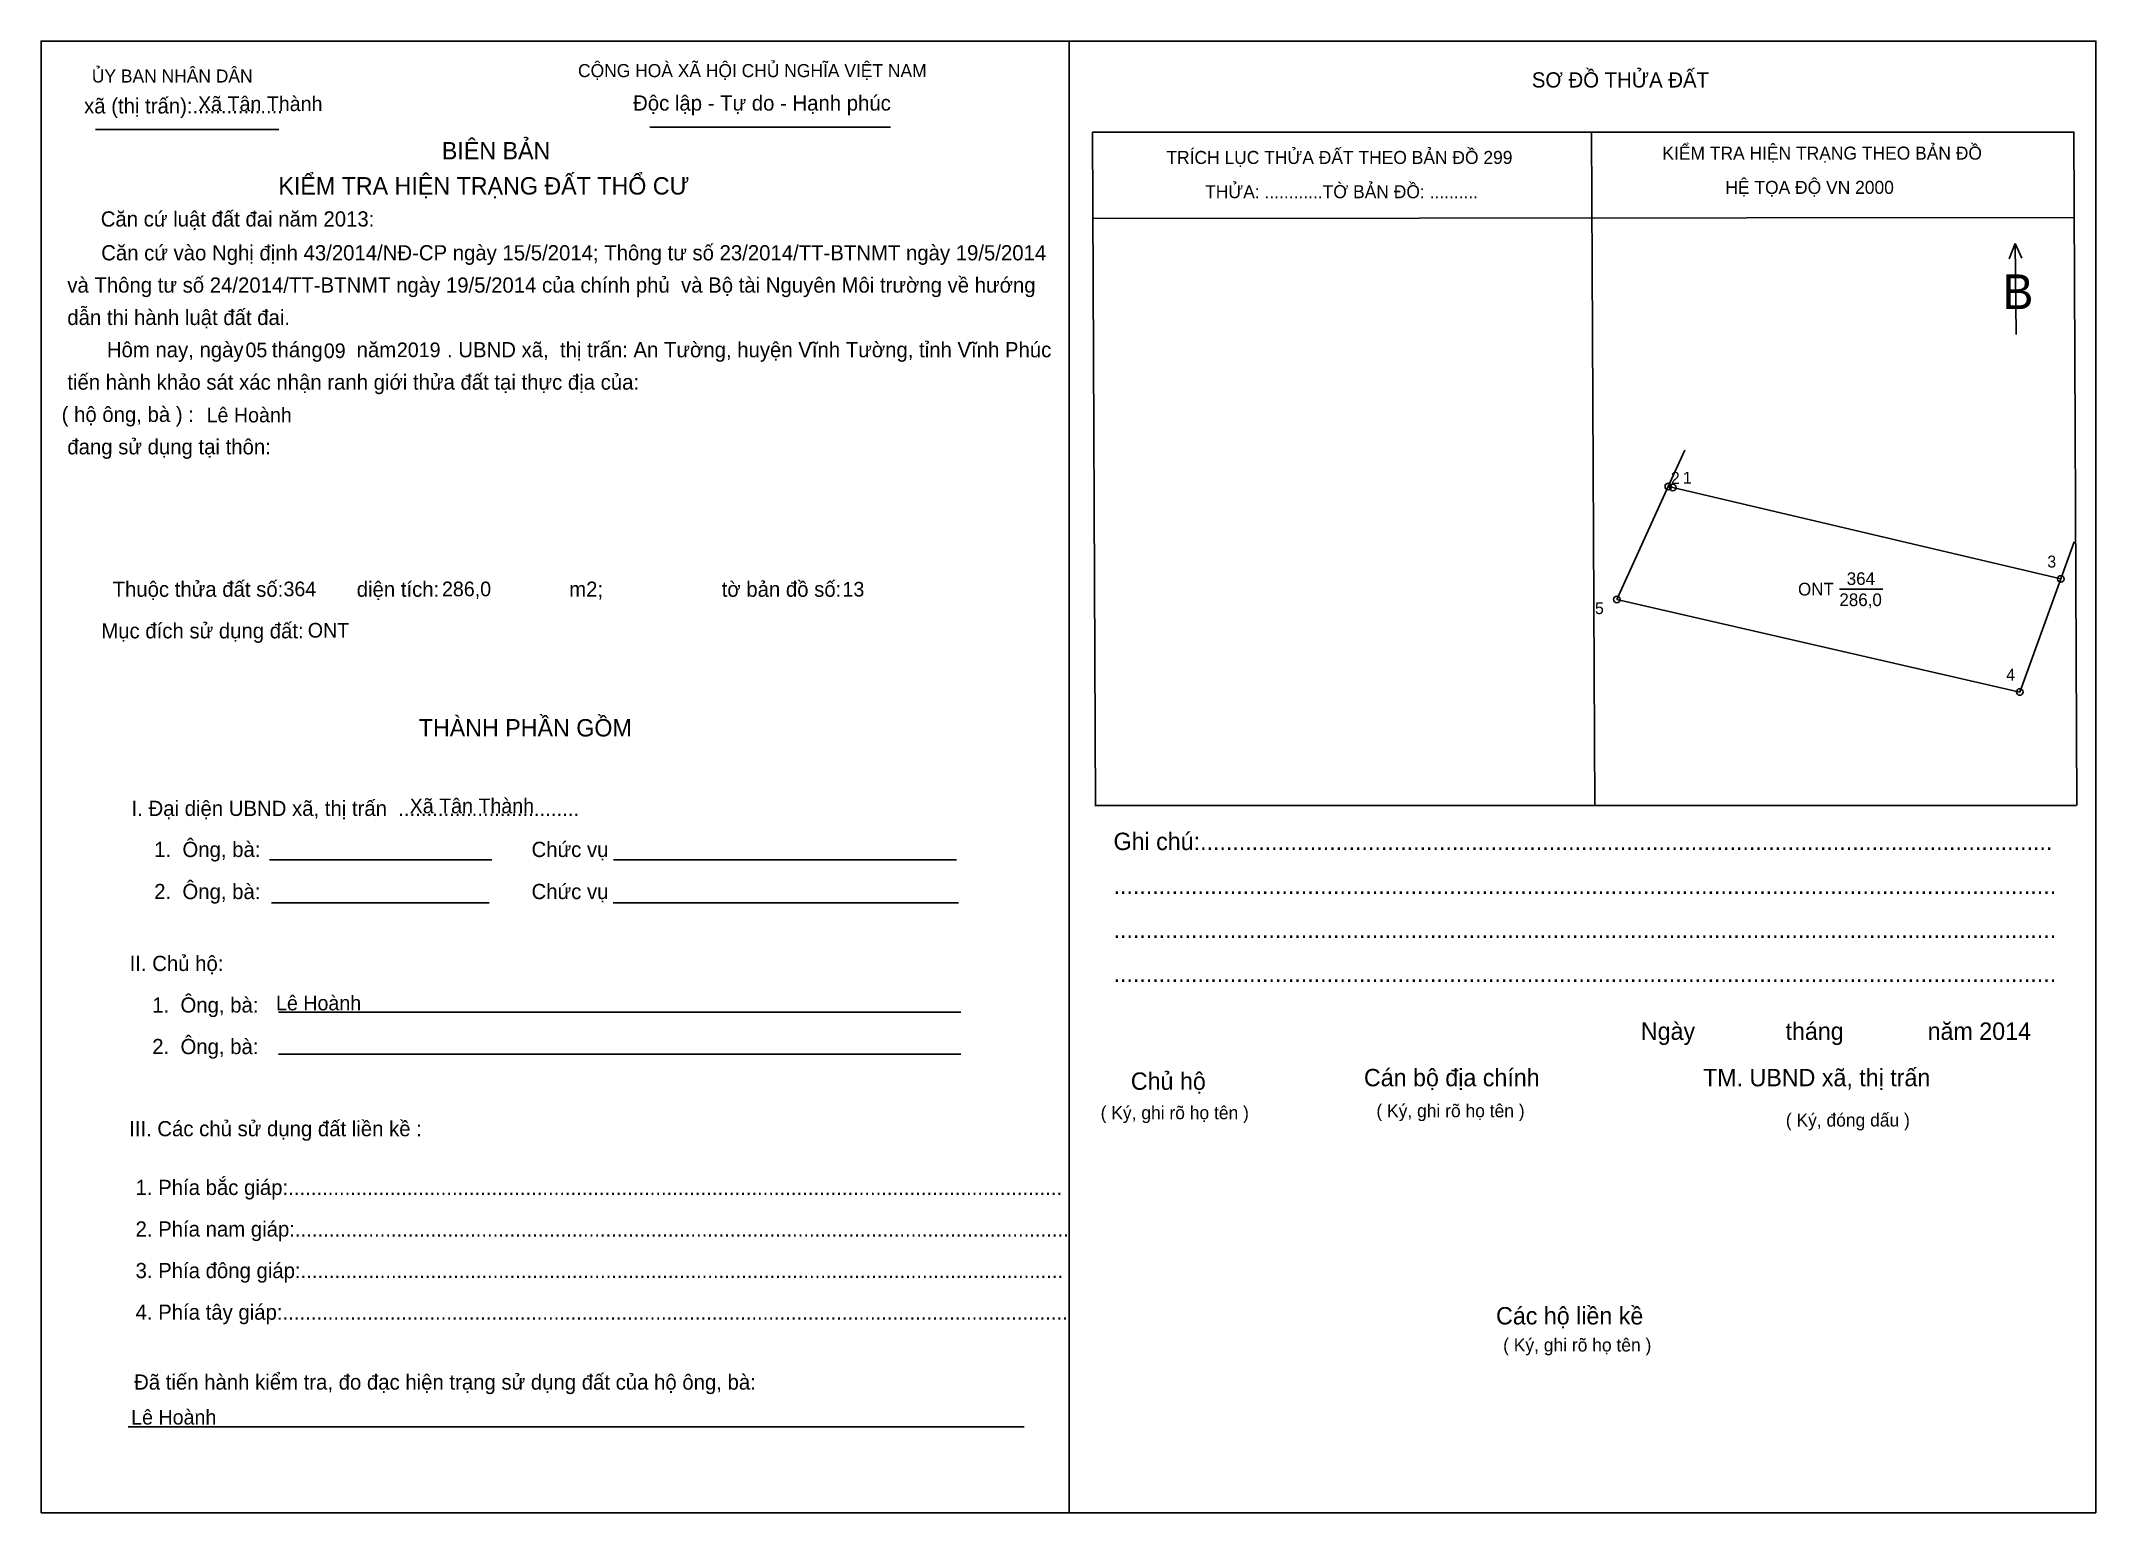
# Model space of a CAD drawing. Extents: x 540547 to 540704, y 1835194 to 1835307.
import ezdxf

# ---------------------------------------------------------------- set-up
doc = ezdxf.new("R2010")
doc.units = 0
for name, color, linetype in [('bbhtNoiDung', 7, 'Continuous'), ('bbhtTemplate', 7, 'Continuous'), ('CanhThua', 7, 'Continuous'), ('MocDinhThua', 7, 'Continuous'), ('NhanDiaChinhThua', 7, 'Continuous'), ('RauThua', 7, 'Continuous'), ('SoHieuDinhThua', 7, 'Continuous')]:
    doc.layers.add(name, color=color, linetype=linetype)

msp = doc.modelspace()

# ---------------------------------------------------------------- linework, layer by layer
at = {"layer": 'bbhtTemplate'}
for p, q in [((540551.48, 1835299.81), (540565.47, 1835299.81)), ((540593.74, 1835300), (540612.08, 1835300)), ((540665.53, 1835299.62), (540665.79, 1835248.27)), ((540627.49, 1835293.02), (540702.3, 1835293.1)), ((540697.82, 1835291.12), (540697.37, 1835289.96)), ((540697.82, 1835291.12), (540698.34, 1835290)), ((540697.82, 1835291.12), (540697.9, 1835284.18)), ((540564.76, 1835244.13), (540581.69, 1835244.13)), ((540590.98, 1835244.13), (540617.12, 1835244.13)), ((540564.91, 1835240.85), (540581.5, 1835240.85)), ((540590.94, 1835240.85), (540617.27, 1835240.85)), ((540565.43, 1835232.53), (540617.45, 1835232.53)), ((540565.43, 1835229.32), (540617.45, 1835229.32)), ((540553.98, 1835200.91), (540622.27, 1835200.91))]:
    msp.add_line(p, q, dxfattribs=at)
for points in [[(540547.34, 1835194.34), (540547.34, 1835306.56), (540625.7, 1835306.56), (540625.7, 1835194.34)], [(540703.98, 1835194.34), (540703.98, 1835306.56), (540625.7, 1835306.56), (540625.7, 1835194.34)]]:
    msp.add_lwpolyline(points, close=True, dxfattribs=at)
for points in [[(540627.71, 1835248.27), (540627.49, 1835299.62), (540702.3, 1835299.62), (540702.52, 1835248.27)], [(540702.48, 1835248.27), (540627.67, 1835248.27)]]:
    msp.add_lwpolyline(points, dxfattribs=at)
at = {"layer": 'CanhThua'}
for p, q in [((540667.46, 1835263.99), (540671.38, 1835272.6)), ((540671.38, 1835272.6), (540671.72, 1835272.52)), ((540671.72, 1835272.52), (540701.3, 1835265.55)), ((540701.3, 1835265.55), (540698.18, 1835256.93)), ((540698.18, 1835256.93), (540667.46, 1835263.99))]:
    msp.add_line(p, q, dxfattribs=at)
at = {"layer": 'MocDinhThua'}
for centre in [(540671.38, 1835272.6), (540671.72, 1835272.52), (540701.3, 1835265.55), (540667.46, 1835263.99), (540698.18, 1835256.93)]:
    msp.add_circle(centre, 0.25, dxfattribs=at)
at = {"layer": 'NhanDiaChinhThua'}
msp.add_line((540684.42, 1835264.77), (540687.74, 1835264.77), dxfattribs=at)
at = {"layer": 'RauThua'}
for p, q in [((540671.38, 1835272.6), (540672.64, 1835275.36)), ((540701.3, 1835265.55), (540702.33, 1835268.39))]:
    msp.add_line(p, q, dxfattribs=at)

# ---------------------------------------------------------------- texts
at = {"layer": 'bbhtNoiDung'}
for s, height, p in [('Xã Tân Thành', 1.1188, (540559.31, 1835301.22)), ('05', 1.119, (540562.92, 1835282.45)), ('09', 1.119, (540568.89, 1835282.39)), ('2019', 1.119, (540574.46, 1835282.46)), ('Lê Hoành', 1.119, (540559.96, 1835277.49)), ('364', 1.119, (540565.82, 1835264.23)), ('286,0', 1.119, (540577.9, 1835264.23)), ('13', 1.119, (540608.43, 1835264.21)), ('ONT', 1.119, (540567.67, 1835261.08)), ('Xã Tân Thành', 1.1188, (540575.44, 1835247.69)), ('Lê Hoành', 1.119, (540565.25, 1835232.66)), ('Lê Hoành', 1.119, (540554.21, 1835201.08))]:
    msp.add_text(s, height=height, dxfattribs=at).set_placement(p)
at = {"layer": 'bbhtTemplate'}
for s, height, p in [('ỦY BAN NHÂN DÂN', 0.9935, (540551.21, 1835303.4)), ('CỘNG HOÀ XÃ HỘI CHỦ NGHĨA VIỆT NAM', 0.9935, (540588.27, 1835303.81)), ('SƠ ĐỒ THỬA ĐẤT', 1.159, (540660.98, 1835303.02)), ('xã (thị trấn):................', 1.159, (540550.62, 1835301.04)), ('Độc lập - Tự do - Hạnh phúc', 1.159, (540592.47, 1835301.26)), ('BIÊN BẢN', 1.325, (540577.89, 1835297.54)), ('TRÍCH LỤC THỬA ĐẤT THEO BẢN ĐỒ 299', 0.9935, (540633.12, 1835297.19)), ('KIỂM TRA HIỆN TRẠNG THEO BẢN ĐỒ', 0.9935, (540670.93, 1835297.52)), ('KIỂM TRA HIỆN TRẠNG ĐẤT THỔ CƯ', 1.3247, (540565.43, 1835294.86)), ('        THỬA: ............TỜ BẢN ĐỒ: ..........', 0.9935, (540633.12, 1835294.58)), ('             HỆ TỌA ĐỘ VN 2000', 0.9935, (540670.93, 1835294.91)), ('Căn cứ luật đất đai năm 2013:', 1.159, (540551.89, 1835292.42)), ('       Căn cứ vào Nghị định 43/2014/NĐ-CP ngày 15/5/2014; Thông tư số 23/2014/TT-BTNMT ngày 19/5/2014', 1.15903, (540548.91, 1835289.84)), (' và Thông tư số 24/2014/TT-BTNMT ngày 19/5/2014 của chính phủ  và Bộ tài Nguyên Môi trường về hướng', 1.159, (540548.91, 1835287.38)), ('B', 2.65, (540696.85, 1835286.12)), (' dẫn thi hành luật đất đai.', 1.159, (540548.91, 1835284.91)), ('        Hôm nay, ngày     tháng      năm         . UBND xã,  thị trấn: An Tường, huyện Vĩnh Tường, tỉnh Vĩnh Phúc', 1.15903, (540548.91, 1835282.45)), (' tiến hành khảo sát xác nhận ranh giới thửa đất tại thực địa của:', 1.159, (540548.91, 1835279.98)), ('( hộ ông, bà ) :', 1.159, (540548.91, 1835277.52)), (' đang sử dụng tại thôn:', 1.159, (540548.91, 1835275.05)), ('  Thuộc thửa đất số:             diện tích:                       m2;                     tờ bản đồ số:', 1.15903, (540551.93, 1835264.19)), ('Mục đích sử dụng đất:', 1.159, (540551.93, 1835261.02)), ('THÀNH PHẦN GỒM', 1.3247, (540576.13, 1835253.54)), ('I. Đại diện UBND xã, thị trấn  ................................', 1.159, (540554.24, 1835247.48)), ('    1.  Ông, bà:                                                Chức vụ', 1.159, (540554.24, 1835244.35)), ('Ghi chú:....................................................................................................................................', 1.32474, (540629.09, 1835244.88)), ('    2.  Ông, bà:                                                Chức vụ', 1.159, (540554.24, 1835241.14)), ('..................................................................................................................................................', 1.32474, (540629.09, 1835241.53)), ('..................................................................................................................................................', 1.32474, (540629.09, 1835238.17)), ('II. Chủ hộ:', 1.159, (540554.09, 1835235.66)), ('    1.  Ông, bà:', 1.159, (540554.09, 1835232.49)), ('..................................................................................................................................................', 1.32474, (540629.09, 1835234.81)), ('    2.  Ông, bà:', 1.159, (540554.09, 1835229.32)), ('Ngày              tháng             năm 2014', 1.3247, (540669.29, 1835230.41)), ('Chủ hộ', 1.325, (540630.41, 1835226.6)), ('Cán bộ địa chính', 1.3247, (540648.18, 1835226.87)), ('TM. UBND xã, thị trấn', 1.3247, (540674.03, 1835226.87)), ('( Ký, ghi rõ họ tên )', 0.9935, (540628.11, 1835224.36)), ('( Ký, ghi rõ họ tên )', 0.9935, (540649.13, 1835224.51)), ('( Ký, đóng dấu )', 0.9935, (540680.34, 1835223.8)), ('III. Các chủ sử dụng đất liền kề :', 1.159, (540554.05, 1835223.06)), ('    1. Phía bắc giáp:.........................................................................................................................................', 1.15903, (540552.82, 1835218.58)), ('    2. Phía nam giáp:.........................................................................................................................................', 1.15903, (540552.82, 1835215.41)), ('    3. Phía đông giáp:.......................................................................................................................................', 1.15903, (540552.82, 1835212.24)), ('    4. Phía tây giáp:...........................................................................................................................................', 1.15903, (540552.82, 1835209.07)), ('Các hộ liền kề', 1.3247, (540658.25, 1835208.71)), ('( Ký, ghi rõ họ tên )', 0.9935, (540658.79, 1835206.65)), ('    Đã tiến hành kiểm tra, đo đạc hiện trạng sử dụng đất của hộ ông, bà:', 1.159, (540552.71, 1835203.74))]:
    msp.add_text(s, height=height, dxfattribs=at).set_placement(p)
at = {"layer": 'NhanDiaChinhThua'}
for s, p in [('ONT', (540681.27, 1835264.29)), ('364', (540684.98, 1835265.09)), ('286,0', (540684.42, 1835263.48))]:
    msp.add_text(s, height=0.968, dxfattribs=at).set_placement(p)
at = {"layer": 'SoHieuDinhThua'}
for s, p in [('2', (540671.58, 1835272.8)), ('1', (540672.49, 1835272.81)), ('3', (540700.27, 1835266.42)), ('5', (540665.79, 1835262.87)), ('4', (540697.14, 1835257.8))]:
    msp.add_text(s, height=0.907, dxfattribs=at).set_placement(p)

doc.saveas('drawing.dxf')
